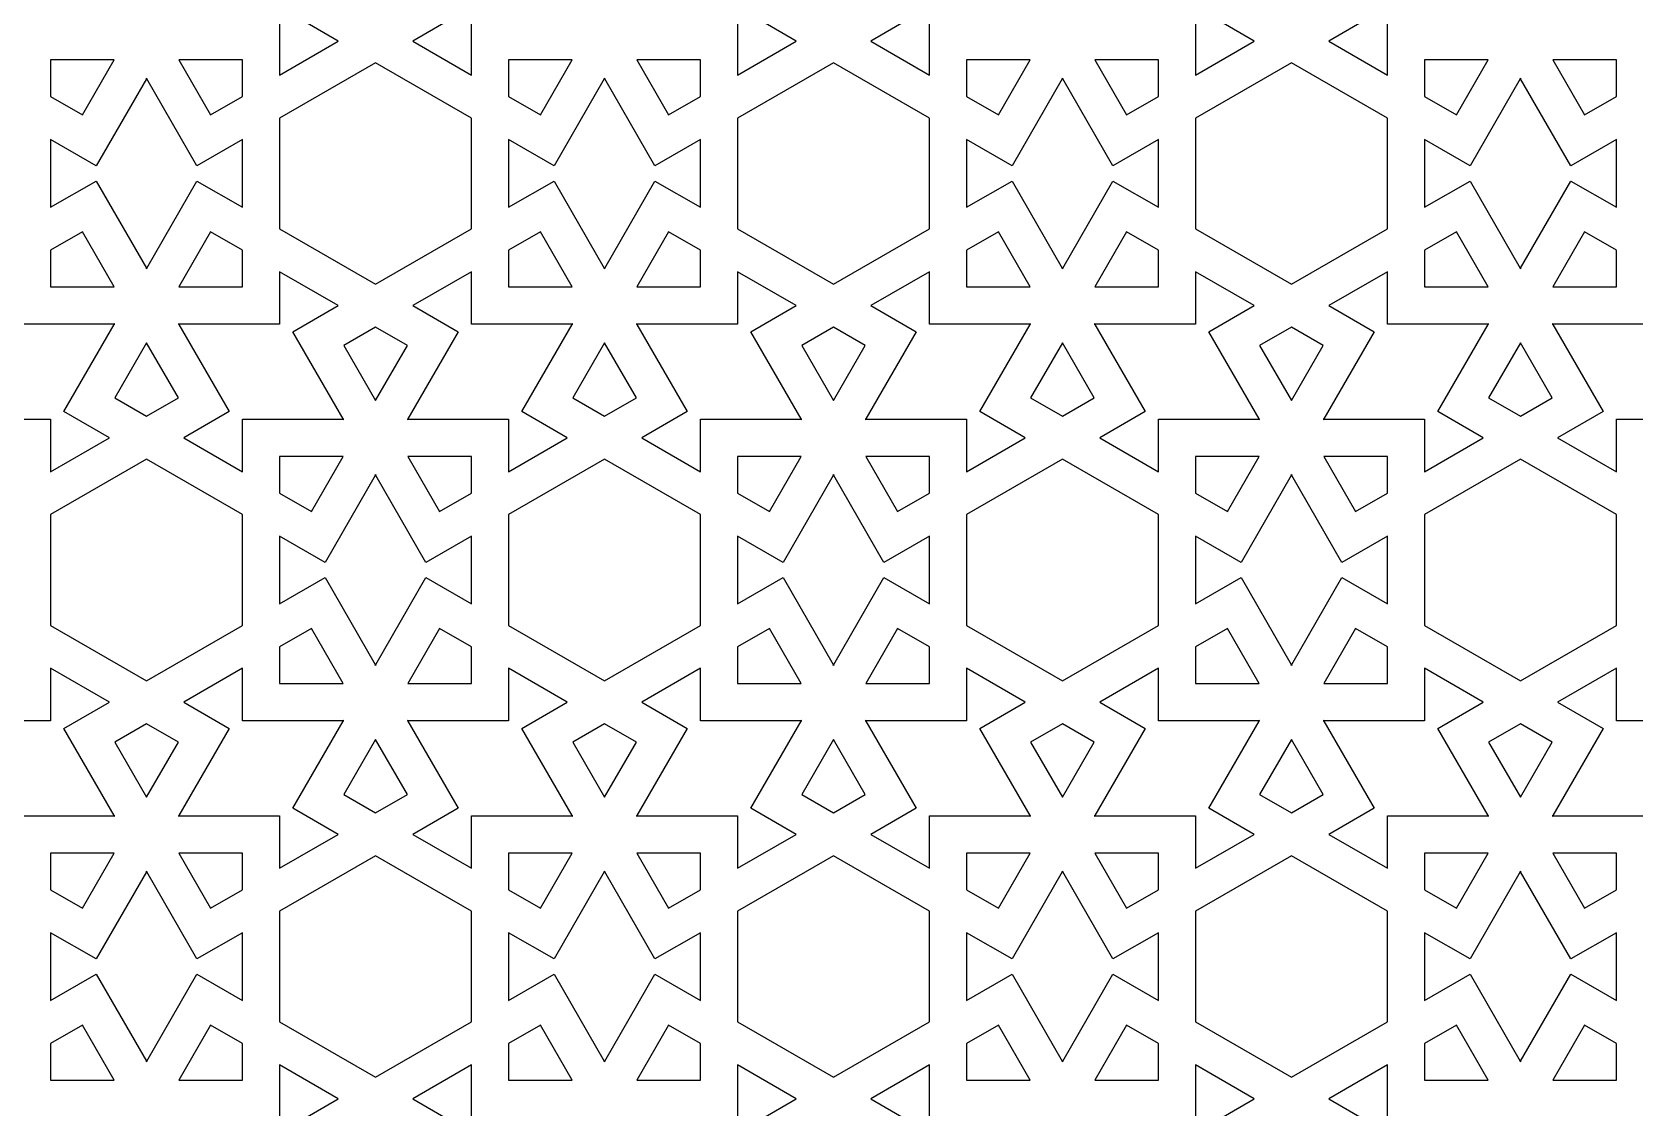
# Model space of a CAD drawing. Header units: metres. Extents: x -128 to 138, y -11 to 215.
# Drawn here: x -64 to 4.9, y 45.1 to 91.3 of the extents above; entities that cross this region are included whole.
import ezdxf

# ---------------------------------------------------------------- set-up
doc = ezdxf.new("R2010")
doc.units = ezdxf.units.M

msp = doc.modelspace()

# ---------------------------------------------------------------- linework, layer by layer
for p, q in [((-53.3532, 91.7538), (-53.3532, 89.4971)), ((-50.8302, 90.9538), (-52.7845, 92.0821)), ((-45.6759, 92.0821), (-47.6302, 90.9538)), ((-45.1071, 89.4971), (-45.1071, 91.7538)), ((-33.6611, 91.7538), (-33.6611, 89.4971)), ((-31.1381, 90.9538), (-33.0924, 92.0821)), ((-25.9838, 92.0821), (-27.9381, 90.9538)), ((-25.4151, 89.4971), (-25.4151, 91.7538)), ((-13.969, 91.7538), (-13.969, 89.4971)), ((-11.446, 90.9538), (-13.4003, 92.0821)), ((-6.2917, 92.0821), (-8.24602, 90.9538)), ((-5.72299, 89.4971), (-5.72299, 91.7538)), ((-53.3532, 89.4971), (-50.8302, 90.9538)), ((-47.6302, 90.9538), (-45.1071, 89.4971)), ((-33.6611, 89.4971), (-31.1381, 90.9538)), ((-27.9381, 90.9538), (-25.4151, 89.4971)), ((-13.969, 89.4971), (-11.446, 90.9538)), ((-8.24602, 90.9538), (-5.72299, 89.4971)), ((-60.4619, 90.1538), (-63.1992, 90.1538)), ((-63.1992, 90.1538), (-63.1992, 88.5734)), ((-61.8306, 87.7832), (-60.4619, 90.1538)), ((-54.9532, 90.1538), (-57.6906, 90.1538)), ((-57.6906, 90.1538), (-56.3219, 87.7832)), ((-54.9532, 88.5734), (-54.9532, 90.1538)), ((-49.2302, 90.03), (-53.3532, 87.6496)), ((-45.1071, 87.6496), (-49.2302, 90.03)), ((-40.7698, 90.1538), (-43.5072, 90.1538)), ((-43.5072, 90.1538), (-43.5072, 88.5734)), ((-42.1385, 87.7832), (-40.7698, 90.1538)), ((-35.2611, 90.1538), (-37.9985, 90.1538)), ((-37.9985, 90.1538), (-36.6298, 87.7832)), ((-35.2611, 88.5734), (-35.2611, 90.1538)), ((-29.5381, 90.03), (-33.6611, 87.6496)), ((-25.4151, 87.6496), (-29.5381, 90.03)), ((-21.0777, 90.1538), (-23.8151, 90.1538)), ((-23.8151, 90.1538), (-23.8151, 88.5734)), ((-22.4464, 87.7832), (-21.0777, 90.1538)), ((-15.569, 90.1538), (-18.3064, 90.1538)), ((-18.3064, 90.1538), (-16.9377, 87.7832)), ((-15.569, 88.5734), (-15.569, 90.1538)), ((-9.84604, 90.03), (-13.969, 87.6496)), ((-5.72299, 87.6496), (-9.84604, 90.03)), ((-1.38562, 90.1538), (-4.12299, 90.1538)), ((-4.12299, 90.1538), (-4.12299, 88.5734)), ((-2.7543, 87.7832), (-1.38562, 90.1538)), ((4.12303, 90.1538), (1.38565, 90.1538)), ((1.38565, 90.1538), (2.75433, 87.7832)), ((4.12303, 88.5734), (4.12303, 90.1538)), ((-59.0849, 89.3388), (-61.2449, 85.5975)), ((-59.0762, 89.3538), (-59.0849, 89.3688)), ((-59.0849, 89.3688), (-59.0849, 89.3388)), ((-59.0676, 89.3688), (-59.0762, 89.3538)), ((-59.0676, 89.3388), (-59.0676, 89.3688)), ((-56.9075, 85.5975), (-59.0676, 89.3388)), ((-39.3928, 89.3388), (-41.5528, 85.5975)), ((-39.3841, 89.3538), (-39.3928, 89.3688)), ((-39.3928, 89.3688), (-39.3928, 89.3388)), ((-39.3755, 89.3688), (-39.3841, 89.3538)), ((-39.3755, 89.3388), (-39.3755, 89.3688)), ((-37.2154, 85.5975), (-39.3755, 89.3388)), ((-19.7007, 89.3388), (-21.8608, 85.5975)), ((-19.6921, 89.3538), (-19.7007, 89.3688)), ((-19.7007, 89.3688), (-19.7007, 89.3388)), ((-19.6834, 89.3688), (-19.6921, 89.3538)), ((-19.6834, 89.3388), (-19.6834, 89.3688)), ((-17.5234, 85.5975), (-19.6834, 89.3388)), ((-0.00864, 89.3388), (-2.16869, 85.5975)), ((0, 89.3538), (-0.00864, 89.3688)), ((-0.00864, 89.3688), (-0.00864, 89.3388)), ((0.00867, 89.3688), (0, 89.3538)), ((0.00867, 89.3388), (0.00867, 89.3688)), ((2.1687, 85.5975), (0.00867, 89.3388)), ((-63.1992, 88.5734), (-61.8306, 87.7832)), ((-56.3219, 87.7832), (-54.9532, 88.5734)), ((-43.5072, 88.5734), (-42.1385, 87.7832)), ((-36.6298, 87.7832), (-35.2611, 88.5734)), ((-23.8151, 88.5734), (-22.4464, 87.7832)), ((-16.9377, 87.7832), (-15.569, 88.5734)), ((-4.12299, 88.5734), (-2.7543, 87.7832)), ((2.75433, 87.7832), (4.12303, 88.5734)), ((-53.3532, 87.6496), (-53.3532, 82.8888)), ((-45.1072, 82.8888), (-45.1071, 87.6496)), ((-33.6611, 87.6496), (-33.6611, 82.8888)), ((-25.4151, 82.8888), (-25.4151, 87.6496)), ((-13.969, 87.6496), (-13.969, 82.8888)), ((-5.72301, 82.8888), (-5.72299, 87.6496)), ((-61.2449, 85.5975), (-63.1992, 86.7259)), ((-63.1992, 86.7259), (-63.1992, 83.8125)), ((-54.9532, 86.7259), (-56.9075, 85.5975)), ((-54.9532, 83.8125), (-54.9532, 86.7259)), ((-41.5528, 85.5975), (-43.5072, 86.7259)), ((-43.5072, 86.7259), (-43.5072, 83.8125)), ((-35.2611, 86.7259), (-37.2154, 85.5975)), ((-35.2611, 83.8125), (-35.2611, 86.7259)), ((-21.8608, 85.5975), (-23.8151, 86.7259)), ((-23.8151, 86.7259), (-23.8151, 83.8125)), ((-15.569, 86.7259), (-17.5234, 85.5975)), ((-15.569, 83.8125), (-15.569, 86.7259)), ((-2.16869, 85.5975), (-4.123, 86.7259)), ((-4.123, 86.7259), (-4.12299, 83.8125)), ((4.12302, 86.7259), (2.1687, 85.5975)), ((4.12303, 83.8125), (4.12302, 86.7259)), ((-63.1992, 83.8125), (-61.2449, 84.9409)), ((-61.2449, 84.9409), (-59.0849, 81.1996)), ((-59.0676, 81.1996), (-56.9075, 84.9409)), ((-56.9075, 84.9409), (-54.9532, 83.8125)), ((-43.5072, 83.8125), (-41.5528, 84.9409)), ((-41.5528, 84.9409), (-39.3928, 81.1996)), ((-39.3755, 81.1995), (-37.2154, 84.9409)), ((-37.2154, 84.9409), (-35.2611, 83.8125)), ((-23.8151, 83.8125), (-21.8607, 84.9409)), ((-21.8607, 84.9409), (-19.7007, 81.1996)), ((-19.6834, 81.1995), (-17.5233, 84.9409)), ((-17.5233, 84.9409), (-15.569, 83.8125)), ((-4.12299, 83.8125), (-2.16867, 84.9409)), ((-2.16867, 84.9409), (-0.00864, 81.1996)), ((0.00867, 81.1996), (2.16872, 84.9409)), ((2.16872, 84.9409), (4.12303, 83.8125)), ((-61.8306, 82.7552), (-63.1992, 81.965)), ((-60.4619, 80.3846), (-61.8306, 82.7552)), ((-56.3219, 82.7552), (-57.6906, 80.3846)), ((-54.9532, 81.965), (-56.3219, 82.7552)), ((-53.3532, 82.8888), (-49.2302, 80.5083)), ((-49.2302, 80.5083), (-45.1072, 82.8888)), ((-42.1385, 82.7552), (-43.5072, 81.965)), ((-40.7698, 80.3846), (-42.1385, 82.7552)), ((-36.6298, 82.7552), (-37.9985, 80.3846)), ((-35.2611, 81.965), (-36.6298, 82.7552)), ((-33.6611, 82.8888), (-29.5381, 80.5083)), ((-29.5381, 80.5083), (-25.4151, 82.8888)), ((-22.4464, 82.7552), (-23.8151, 81.965)), ((-21.0777, 80.3846), (-22.4464, 82.7552)), ((-16.9377, 82.7552), (-18.3064, 80.3846)), ((-15.569, 81.965), (-16.9377, 82.7552)), ((-13.969, 82.8888), (-9.84601, 80.5083)), ((-9.84601, 80.5083), (-5.72301, 82.8888)), ((-2.7543, 82.7552), (-4.123, 81.965)), ((-1.38562, 80.3846), (-2.7543, 82.7552)), ((2.75433, 82.7552), (1.38565, 80.3846)), ((4.12302, 81.965), (2.75433, 82.7552)), ((-63.1992, 81.965), (-63.1992, 80.3846)), ((-54.9532, 80.3846), (-54.9532, 81.965)), ((-43.5072, 81.965), (-43.5072, 80.3846)), ((-35.2611, 80.3846), (-35.2611, 81.965)), ((-23.8151, 81.965), (-23.8151, 80.3846)), ((-15.569, 80.3846), (-15.569, 81.965)), ((-4.123, 81.965), (-4.123, 80.3846)), ((4.12302, 80.3846), (4.12302, 81.965)), ((-59.0849, 81.1996), (-59.0849, 81.1696)), ((-59.0849, 81.1696), (-59.0762, 81.1846)), ((-59.0762, 81.1846), (-59.0676, 81.1696)), ((-59.0676, 81.1696), (-59.0676, 81.1996)), ((-50.8302, 79.5846), (-53.3532, 81.0413)), ((-53.3532, 81.0413), (-53.3532, 78.7846)), ((-45.1072, 81.0413), (-47.6302, 79.5846)), ((-45.1072, 78.7846), (-45.1072, 81.0413)), ((-39.3928, 81.1996), (-39.3928, 81.1696)), ((-39.3928, 81.1696), (-39.3841, 81.1846)), ((-39.3841, 81.1846), (-39.3755, 81.1696)), ((-39.3755, 81.1696), (-39.3755, 81.1995)), ((-31.1381, 79.5846), (-33.6611, 81.0413)), ((-33.6611, 81.0413), (-33.6611, 78.7846)), ((-25.4151, 81.0413), (-27.9381, 79.5846)), ((-25.4151, 78.7846), (-25.4151, 81.0413)), ((-19.7007, 81.1996), (-19.7007, 81.1696)), ((-19.7007, 81.1696), (-19.692, 81.1846)), ((-19.692, 81.1846), (-19.6834, 81.1696)), ((-19.6834, 81.1696), (-19.6834, 81.1995)), ((-11.446, 79.5846), (-13.969, 81.0413)), ((-13.969, 81.0413), (-13.969, 78.7846)), ((-5.72299, 81.0413), (-8.24602, 79.5846)), ((-5.72301, 78.7846), (-5.72299, 81.0413)), ((-0.00864, 81.1996), (-0.00864, 81.1696)), ((-0.00864, 81.1696), (0.00002, 81.1846)), ((0.00002, 81.1846), (0.00867, 81.1696)), ((0.00867, 81.1696), (0.00867, 81.1996)), ((-63.1992, 80.3846), (-60.4619, 80.3846)), ((-57.6906, 80.3846), (-54.9532, 80.3846)), ((-43.5072, 80.3846), (-40.7698, 80.3846)), ((-37.9985, 80.3846), (-35.2611, 80.3846)), ((-23.8151, 80.3846), (-21.0777, 80.3846)), ((-18.3064, 80.3846), (-15.569, 80.3846)), ((-4.123, 80.3846), (-1.38562, 80.3846)), ((1.38565, 80.3846), (4.12302, 80.3846)), ((-52.7845, 78.4563), (-50.8302, 79.5846)), ((-47.6302, 79.5846), (-45.6759, 78.4563)), ((-33.0924, 78.4563), (-31.1381, 79.5846)), ((-27.9381, 79.5846), (-25.9838, 78.4563)), ((-13.4003, 78.4563), (-11.446, 79.5846)), ((-8.24602, 79.5846), (-6.2917, 78.4563)), ((-60.4791, 78.7846), (-64.7992, 78.7846)), ((-62.6306, 75.0283), (-60.4705, 78.7696)), ((-60.4532, 78.7996), (-60.4791, 78.7846)), ((-60.4705, 78.7696), (-60.4445, 78.7846)), ((-60.4618, 78.7846), (-60.4532, 78.7996)), ((-60.4445, 78.7846), (-60.4618, 78.7846)), ((-57.6906, 78.7846), (-57.7079, 78.7846)), ((-57.7079, 78.7846), (-57.682, 78.7696)), ((-57.6733, 78.7846), (-57.6993, 78.7996)), ((-57.6993, 78.7996), (-57.6906, 78.7846)), ((-57.682, 78.7696), (-55.5219, 75.0283)), ((-53.3532, 78.7846), (-57.6733, 78.7846)), ((-49.2302, 78.6608), (-50.5989, 77.8706)), ((-47.8615, 77.8706), (-49.2302, 78.6608)), ((-40.787, 78.7846), (-45.1072, 78.7846)), ((-42.9385, 75.0283), (-40.7784, 78.7696)), ((-40.7611, 78.7996), (-40.787, 78.7846)), ((-40.7784, 78.7696), (-40.7525, 78.7846)), ((-40.7698, 78.7846), (-40.7611, 78.7996)), ((-40.7525, 78.7846), (-40.7698, 78.7846)), ((-37.9986, 78.7846), (-38.0158, 78.7846)), ((-38.0158, 78.7846), (-37.9899, 78.7696)), ((-37.9813, 78.7846), (-38.0072, 78.7996)), ((-38.0072, 78.7996), (-37.9986, 78.7846)), ((-37.9899, 78.7696), (-35.8298, 75.0283)), ((-33.6611, 78.7846), (-37.9813, 78.7846)), ((-29.5381, 78.6608), (-30.9068, 77.8706)), ((-28.1694, 77.8706), (-29.5381, 78.6608)), ((-21.095, 78.7846), (-25.4151, 78.7846)), ((-23.2464, 75.0283), (-21.0863, 78.7696)), ((-21.069, 78.7996), (-21.095, 78.7846)), ((-21.0863, 78.7696), (-21.0604, 78.7846)), ((-21.0777, 78.7846), (-21.069, 78.7996)), ((-21.0604, 78.7846), (-21.0777, 78.7846)), ((-18.3065, 78.7846), (-18.3238, 78.7846)), ((-18.3238, 78.7846), (-18.2978, 78.7696)), ((-18.2892, 78.7846), (-18.3151, 78.7996)), ((-18.3151, 78.7996), (-18.3065, 78.7846)), ((-18.2978, 78.7696), (-16.1378, 75.0283)), ((-13.969, 78.7846), (-18.2892, 78.7846)), ((-9.84601, 78.6608), (-11.2147, 77.8706)), ((-8.47734, 77.8706), (-9.84601, 78.6608)), ((-1.40288, 78.7846), (-5.72301, 78.7846)), ((-3.55431, 75.0283), (-1.39424, 78.7696)), ((-1.37695, 78.7996), (-1.40288, 78.7846)), ((-1.39424, 78.7696), (-1.3683, 78.7846)), ((-1.38559, 78.7846), (-1.37695, 78.7996)), ((-1.3683, 78.7846), (-1.38559, 78.7846)), ((1.3856, 78.7846), (1.3683, 78.7846)), ((1.3683, 78.7846), (1.39427, 78.7696)), ((1.40289, 78.7846), (1.37697, 78.7996)), ((1.37697, 78.7996), (1.3856, 78.7846)), ((1.39427, 78.7696), (3.55431, 75.0283)), ((5.72302, 78.7846), (1.40289, 78.7846)), ((-59.0762, 77.9846), (-60.4449, 75.6139)), ((-57.7076, 75.6139), (-59.0762, 77.9846)), ((-50.6245, 74.7149), (-52.7845, 78.4563)), ((-45.6759, 78.4563), (-47.8359, 74.7149)), ((-39.3841, 77.9846), (-40.7528, 75.6139)), ((-38.0155, 75.6139), (-39.3841, 77.9846)), ((-30.9324, 74.7149), (-33.0924, 78.4563)), ((-25.9838, 78.4563), (-28.1438, 74.7149)), ((-19.6921, 77.9846), (-21.0608, 75.6139)), ((-18.3234, 75.6139), (-19.6921, 77.9846)), ((-11.2403, 74.7149), (-13.4003, 78.4563)), ((-6.2917, 78.4563), (-8.45175, 74.7149)), ((0, 77.9846), (-1.36868, 75.6139)), ((1.36868, 75.6139), (0, 77.9846)), ((-50.5989, 77.8706), (-49.2302, 75.5)), ((-49.2302, 75.5), (-47.8615, 77.8706)), ((-30.9068, 77.8706), (-29.5381, 75.5)), ((-29.5381, 75.5), (-28.1694, 77.8706)), ((-11.2147, 77.8706), (-9.84602, 75.5)), ((-9.84602, 75.5), (-8.47734, 77.8706)), ((-60.4449, 75.6139), (-59.0762, 74.8237)), ((-59.0762, 74.8237), (-57.7076, 75.6139)), ((-40.7528, 75.6139), (-39.3842, 74.8237)), ((-39.3842, 74.8237), (-38.0155, 75.6139)), ((-21.0608, 75.6139), (-19.6921, 74.8237)), ((-19.6921, 74.8237), (-18.3234, 75.6139)), ((-1.36868, 75.6139), (0, 74.8237)), ((0, 74.8237), (1.36868, 75.6139)), ((-67.5194, 74.7), (-63.1992, 74.7)), ((-63.1992, 74.7), (-63.1992, 72.4433)), ((-60.6762, 73.9), (-62.6306, 75.0283)), ((-55.5219, 75.0283), (-57.4762, 73.9)), ((-54.9532, 74.7), (-50.6331, 74.7)), ((-54.9532, 72.4433), (-54.9532, 74.7)), ((-50.6331, 74.7), (-50.6071, 74.685)), ((-50.5985, 74.7), (-50.6245, 74.7149)), ((-50.6071, 74.685), (-50.6158, 74.7)), ((-50.6158, 74.7), (-50.5985, 74.7)), ((-47.8359, 74.7149), (-47.8619, 74.7)), ((-47.8619, 74.7), (-47.8446, 74.7)), ((-47.8446, 74.7), (-47.8532, 74.685)), ((-47.8532, 74.685), (-47.8273, 74.7)), ((-47.8273, 74.7), (-43.5072, 74.7)), ((-43.5072, 74.7), (-43.5072, 72.4433)), ((-40.9842, 73.9), (-42.9385, 75.0283)), ((-35.8298, 75.0283), (-37.7841, 73.9)), ((-35.2611, 74.7), (-30.941, 74.7)), ((-35.2611, 72.4433), (-35.2611, 74.7)), ((-30.941, 74.7), (-30.9151, 74.685)), ((-30.9064, 74.7), (-30.9324, 74.7149)), ((-30.9151, 74.685), (-30.9237, 74.7)), ((-30.9237, 74.7), (-30.9064, 74.7)), ((-28.1438, 74.7149), (-28.1698, 74.7)), ((-28.1698, 74.7), (-28.1525, 74.7)), ((-28.1525, 74.7), (-28.1611, 74.685)), ((-28.1611, 74.685), (-28.1352, 74.7)), ((-28.1352, 74.7), (-23.8151, 74.7)), ((-23.8151, 74.7), (-23.8151, 72.4433)), ((-21.2921, 73.9), (-23.2464, 75.0283)), ((-16.1378, 75.0283), (-18.0921, 73.9)), ((-15.569, 74.7), (-11.2489, 74.7)), ((-15.569, 72.4433), (-15.569, 74.7)), ((-11.2489, 74.7), (-11.223, 74.685)), ((-11.2143, 74.7), (-11.2403, 74.7149)), ((-11.223, 74.685), (-11.2316, 74.7)), ((-11.2316, 74.7), (-11.2143, 74.7)), ((-8.45175, 74.7149), (-8.47772, 74.7)), ((-8.47772, 74.7), (-8.46042, 74.7)), ((-8.46042, 74.7), (-8.46906, 74.685)), ((-8.46906, 74.685), (-8.44313, 74.7)), ((-8.44313, 74.7), (-4.12302, 74.7)), ((-4.12302, 74.7), (-4.12302, 72.4433)), ((-1.59999, 73.9), (-3.55431, 75.0283)), ((3.55431, 75.0283), (1.59999, 73.9)), ((4.12302, 74.7), (8.44315, 74.7)), ((4.12302, 72.4433), (4.12302, 74.7)), ((-63.1992, 72.4433), (-60.6762, 73.9)), ((-57.4762, 73.9), (-54.9532, 72.4433)), ((-43.5072, 72.4433), (-40.9842, 73.9)), ((-37.7841, 73.9), (-35.2611, 72.4433)), ((-23.8151, 72.4433), (-21.2921, 73.9)), ((-18.0921, 73.9), (-15.569, 72.4433)), ((-4.12302, 72.4433), (-1.59999, 73.9)), ((1.59999, 73.9), (4.12302, 72.4433)), ((-50.6158, 73.1), (-53.3532, 73.1)), ((-53.3532, 73.1), (-53.3532, 71.5195)), ((-51.9845, 70.7293), (-50.6158, 73.1)), ((-45.1072, 73.1), (-47.8445, 73.1)), ((-47.8445, 73.1), (-46.4759, 70.7293)), ((-45.1072, 71.5195), (-45.1072, 73.1)), ((-30.9238, 73.1), (-33.6611, 73.1)), ((-33.6611, 73.1), (-33.6611, 71.5195)), ((-32.2924, 70.7293), (-30.9238, 73.1)), ((-25.4151, 73.1), (-28.1525, 73.1)), ((-28.1525, 73.1), (-26.7838, 70.7293)), ((-25.4151, 71.5195), (-25.4151, 73.1)), ((-11.2317, 73.1), (-13.969, 73.1)), ((-13.969, 73.1), (-13.969, 71.5195)), ((-12.6004, 70.7293), (-11.2317, 73.1)), ((-5.72301, 73.1), (-8.46039, 73.1)), ((-8.46039, 73.1), (-7.09171, 70.7293)), ((-5.72301, 71.5195), (-5.72301, 73.1)), ((-59.0762, 72.9762), (-63.1992, 70.5958)), ((-54.9532, 70.5958), (-59.0762, 72.9762)), ((-39.3842, 72.9762), (-43.5072, 70.5958)), ((-35.2611, 70.5958), (-39.3842, 72.9762)), ((-19.6921, 72.9762), (-23.8151, 70.5958)), ((-15.569, 70.5958), (-19.6921, 72.9762)), ((0, 72.9762), (-4.12302, 70.5958)), ((4.12302, 70.5958), (0, 72.9762)), ((-49.2388, 72.285), (-51.3989, 68.5437)), ((-49.2302, 72.3), (-49.2388, 72.315)), ((-49.2388, 72.315), (-49.2388, 72.285)), ((-49.2215, 72.315), (-49.2302, 72.3)), ((-49.2215, 72.285), (-49.2215, 72.315)), ((-47.0615, 68.5437), (-49.2215, 72.285)), ((-29.5468, 72.285), (-31.7068, 68.5437)), ((-29.5381, 72.3), (-29.5468, 72.315)), ((-29.5468, 72.315), (-29.5468, 72.285)), ((-29.5294, 72.315), (-29.5381, 72.3)), ((-29.5294, 72.285), (-29.5294, 72.315)), ((-27.3694, 68.5437), (-29.5294, 72.285)), ((-9.85469, 72.285), (-12.0147, 68.5437)), ((-9.84604, 72.3), (-9.85469, 72.315)), ((-9.85469, 72.315), (-9.85469, 72.285)), ((-9.83737, 72.315), (-9.84604, 72.3)), ((-9.83737, 72.285), (-9.83737, 72.315)), ((-7.67734, 68.5437), (-9.83737, 72.285)), ((-53.3532, 71.5195), (-51.9845, 70.7293)), ((-46.4759, 70.7293), (-45.1072, 71.5195)), ((-33.6611, 71.5195), (-32.2924, 70.7293)), ((-26.7838, 70.7293), (-25.4151, 71.5195)), ((-13.969, 71.5195), (-12.6004, 70.7293)), ((-7.09171, 70.7293), (-5.72301, 71.5195)), ((-63.1992, 70.5958), (-63.1993, 65.8349)), ((-54.9532, 65.8349), (-54.9532, 70.5958)), ((-43.5072, 70.5958), (-43.5072, 65.8349)), ((-35.2611, 65.8349), (-35.2611, 70.5958)), ((-23.8151, 70.5958), (-23.8151, 65.8349)), ((-15.5691, 65.8349), (-15.569, 70.5958)), ((-4.12302, 70.5958), (-4.12302, 65.8349)), ((4.12302, 65.8349), (4.12302, 70.5958)), ((-51.3989, 68.5437), (-53.3532, 69.672)), ((-53.3532, 69.672), (-53.3532, 66.7587)), ((-45.1072, 69.672), (-47.0615, 68.5437)), ((-45.1072, 66.7587), (-45.1072, 69.672)), ((-31.7068, 68.5437), (-33.6611, 69.672)), ((-33.6611, 69.672), (-33.6611, 66.7587)), ((-25.4151, 69.672), (-27.3694, 68.5437)), ((-25.4151, 66.7587), (-25.4151, 69.672)), ((-12.0147, 68.5437), (-13.9691, 69.672)), ((-13.9691, 69.672), (-13.969, 66.7587)), ((-5.72302, 69.672), (-7.67734, 68.5437)), ((-5.72301, 66.7587), (-5.72302, 69.672)), ((-53.3532, 66.7587), (-51.3989, 67.887)), ((-51.3989, 67.887), (-49.2388, 64.1457)), ((-49.2215, 64.1457), (-47.0615, 67.887)), ((-47.0615, 67.887), (-45.1072, 66.7587)), ((-33.6611, 66.7587), (-31.7068, 67.887)), ((-31.7068, 67.887), (-29.5468, 64.1457)), ((-29.5295, 64.1457), (-27.3694, 67.887)), ((-27.3694, 67.887), (-25.4151, 66.7587)), ((-13.969, 66.7587), (-12.0147, 67.887)), ((-12.0147, 67.887), (-9.85469, 64.1458)), ((-9.83737, 64.1457), (-7.67732, 67.887)), ((-7.67732, 67.887), (-5.72301, 66.7587)), ((-63.1993, 65.8349), (-59.0762, 63.4545)), ((-59.0762, 63.4545), (-54.9532, 65.8349)), ((-51.9845, 65.7014), (-53.3532, 64.9112)), ((-50.6158, 63.3308), (-51.9845, 65.7014)), ((-46.4759, 65.7014), (-47.8445, 63.3307)), ((-45.1072, 64.9112), (-46.4759, 65.7014)), ((-43.5072, 65.8349), (-39.3841, 63.4545)), ((-39.3841, 63.4545), (-35.2611, 65.8349)), ((-32.2924, 65.7014), (-33.6611, 64.9112)), ((-30.9238, 63.3308), (-32.2924, 65.7014)), ((-26.7838, 65.7014), (-28.1525, 63.3307)), ((-25.4151, 64.9112), (-26.7838, 65.7014)), ((-23.8151, 65.8349), (-19.6921, 63.4545)), ((-19.6921, 63.4545), (-15.5691, 65.8349)), ((-12.6004, 65.7014), (-13.9691, 64.9112)), ((-11.2317, 63.3308), (-12.6004, 65.7014)), ((-7.09171, 65.7014), (-8.46039, 63.3307)), ((-5.72302, 64.9112), (-7.09171, 65.7014)), ((-4.12302, 65.8349), (0, 63.4545)), ((0, 63.4545), (4.12302, 65.8349)), ((-53.3532, 64.9112), (-53.3532, 63.3308)), ((-45.1072, 63.3308), (-45.1072, 64.9112)), ((-33.6611, 64.9112), (-33.6611, 63.3308)), ((-25.4151, 63.3308), (-25.4151, 64.9112)), ((-13.9691, 64.9112), (-13.9691, 63.3308)), ((-5.72302, 63.3308), (-5.72302, 64.9112)), ((-49.2388, 64.1457), (-49.2388, 64.1157)), ((-49.2388, 64.1157), (-49.2302, 64.1307)), ((-49.2302, 64.1307), (-49.2215, 64.1158)), ((-49.2215, 64.1158), (-49.2215, 64.1457)), ((-29.5468, 64.1457), (-29.5468, 64.1157)), ((-29.5468, 64.1157), (-29.5381, 64.1307)), ((-29.5381, 64.1307), (-29.5295, 64.1158)), ((-29.5295, 64.1158), (-29.5295, 64.1457)), ((-9.85469, 64.1458), (-9.85469, 64.1157)), ((-9.85469, 64.1157), (-9.84602, 64.1307)), ((-9.84602, 64.1307), (-9.83737, 64.1158)), ((-9.83737, 64.1158), (-9.83737, 64.1457)), ((-60.6762, 62.5307), (-63.1993, 63.9874)), ((-63.1993, 63.9874), (-63.1993, 61.7308)), ((-54.9532, 63.9874), (-57.4762, 62.5308)), ((-54.9532, 61.7308), (-54.9532, 63.9874)), ((-40.9841, 62.5307), (-43.5072, 63.9874)), ((-43.5072, 63.9874), (-43.5072, 61.7308)), ((-35.2611, 63.9874), (-37.7841, 62.5308)), ((-35.2611, 61.7308), (-35.2611, 63.9874)), ((-21.2921, 62.5307), (-23.8151, 63.9874)), ((-23.8151, 63.9874), (-23.8151, 61.7308)), ((-15.569, 63.9874), (-18.0921, 62.5308)), ((-15.5691, 61.7308), (-15.569, 63.9874)), ((-1.59999, 62.5307), (-4.12302, 63.9874)), ((-4.12302, 63.9874), (-4.12302, 61.7308)), ((4.12302, 63.9874), (1.59999, 62.5308)), ((4.12302, 61.7308), (4.12302, 63.9874)), ((-53.3532, 63.3308), (-50.6158, 63.3308)), ((-47.8445, 63.3307), (-45.1072, 63.3308)), ((-33.6611, 63.3308), (-30.9238, 63.3308)), ((-28.1525, 63.3307), (-25.4151, 63.3308)), ((-13.9691, 63.3308), (-11.2317, 63.3308)), ((-8.46039, 63.3307), (-5.72302, 63.3308)), ((-62.6306, 61.4024), (-60.6762, 62.5307)), ((-57.4762, 62.5308), (-55.5219, 61.4024)), ((-42.9385, 61.4024), (-40.9841, 62.5307)), ((-37.7841, 62.5308), (-35.8298, 61.4024)), ((-23.2464, 61.4024), (-21.2921, 62.5307)), ((-18.0921, 62.5308), (-16.1378, 61.4024)), ((-3.55431, 61.4024), (-1.59999, 62.5307)), ((1.59999, 62.5308), (3.55431, 61.4024)), ((-63.1993, 61.7308), (-67.5194, 61.7308)), ((-60.4705, 57.6611), (-62.6306, 61.4024)), ((-59.0762, 61.607), (-60.4449, 60.8168)), ((-57.7076, 60.8168), (-59.0762, 61.607)), ((-55.5219, 61.4024), (-57.682, 57.6611)), ((-50.633, 61.7308), (-54.9532, 61.7308)), ((-52.7845, 57.9744), (-50.6244, 61.7158)), ((-50.6071, 61.7457), (-50.633, 61.7308)), ((-50.6244, 61.7158), (-50.5985, 61.7308)), ((-50.6158, 61.7308), (-50.6071, 61.7457)), ((-50.5985, 61.7308), (-50.6158, 61.7308)), ((-47.8446, 61.7308), (-47.8619, 61.7308)), ((-47.8619, 61.7308), (-47.8359, 61.7158)), ((-47.8273, 61.7308), (-47.8532, 61.7457)), ((-47.8532, 61.7457), (-47.8446, 61.7308)), ((-47.8359, 61.7158), (-45.6759, 57.9745)), ((-43.5072, 61.7308), (-47.8273, 61.7308)), ((-40.7784, 57.6611), (-42.9385, 61.4024)), ((-39.3842, 61.607), (-40.7528, 60.8168)), ((-38.0155, 60.8168), (-39.3842, 61.607)), ((-35.8298, 61.4024), (-37.9899, 57.6611)), ((-30.941, 61.7308), (-35.2611, 61.7308)), ((-33.0924, 57.9744), (-30.9323, 61.7158)), ((-30.9151, 61.7457), (-30.941, 61.7308)), ((-30.9323, 61.7158), (-30.9064, 61.7308)), ((-30.9237, 61.7308), (-30.9151, 61.7457)), ((-30.9064, 61.7308), (-30.9237, 61.7308)), ((-28.1525, 61.7308), (-28.1698, 61.7308)), ((-28.1698, 61.7308), (-28.1438, 61.7158)), ((-28.1352, 61.7308), (-28.1611, 61.7457)), ((-28.1611, 61.7457), (-28.1525, 61.7308)), ((-28.1438, 61.7158), (-25.9838, 57.9745)), ((-23.8151, 61.7308), (-28.1352, 61.7308)), ((-21.0863, 57.6611), (-23.2464, 61.4024)), ((-19.6921, 61.607), (-21.0608, 60.8168)), ((-18.3234, 60.8168), (-19.6921, 61.607)), ((-16.1378, 61.4024), (-18.2978, 57.6611)), ((-11.2489, 61.7308), (-15.5691, 61.7308)), ((-13.4003, 57.9744), (-11.2403, 61.7158)), ((-11.223, 61.7457), (-11.2489, 61.7308)), ((-11.2403, 61.7158), (-11.2144, 61.7308)), ((-11.2316, 61.7308), (-11.223, 61.7457)), ((-11.2144, 61.7308), (-11.2316, 61.7308)), ((-8.4604, 61.7308), (-8.47774, 61.7308)), ((-8.47774, 61.7308), (-8.45174, 61.7158)), ((-8.44315, 61.7308), (-8.46904, 61.7457)), ((-8.46904, 61.7457), (-8.4604, 61.7308)), ((-8.45174, 61.7158), (-6.2917, 57.9745)), ((-4.12302, 61.7308), (-8.44315, 61.7308)), ((-1.39427, 57.6611), (-3.55431, 61.4024)), ((0, 61.607), (-1.36868, 60.8168)), ((1.36868, 60.8168), (0, 61.607)), ((3.55431, 61.4024), (1.39423, 57.6611)), ((8.44319, 61.7308), (4.12302, 61.7308)), ((-60.4449, 60.8168), (-59.0762, 58.4462)), ((-59.0762, 58.4462), (-57.7076, 60.8168)), ((-49.2302, 60.9307), (-50.5989, 58.5601)), ((-47.8615, 58.5601), (-49.2302, 60.9307)), ((-40.7528, 60.8168), (-39.3842, 58.4462)), ((-39.3842, 58.4462), (-38.0155, 60.8168)), ((-29.5381, 60.9307), (-30.9068, 58.5601)), ((-28.1694, 58.5601), (-29.5381, 60.9307)), ((-21.0608, 60.8168), (-19.6921, 58.4462)), ((-19.6921, 58.4462), (-18.3234, 60.8168)), ((-9.84601, 60.9307), (-11.2147, 58.5601)), ((-8.47733, 58.5601), (-9.84601, 60.9307)), ((-1.36868, 60.8168), (0, 58.4462)), ((0, 58.4462), (1.36868, 60.8168)), ((-50.8302, 56.8461), (-52.7845, 57.9744)), ((-50.5989, 58.5601), (-49.2302, 57.7699)), ((-49.2302, 57.7699), (-47.8615, 58.5601)), ((-45.6759, 57.9745), (-47.6302, 56.8461)), ((-31.1381, 56.8461), (-33.0924, 57.9744)), ((-30.9068, 58.5601), (-29.5381, 57.7699)), ((-29.5381, 57.7699), (-28.1694, 58.5601)), ((-25.9838, 57.9745), (-27.9381, 56.8461)), ((-11.446, 56.8461), (-13.4003, 57.9744)), ((-11.2147, 58.5601), (-9.84602, 57.7699)), ((-9.84602, 57.7699), (-8.47733, 58.5601)), ((-6.2917, 57.9745), (-8.24602, 56.8461)), ((-64.7992, 57.6461), (-60.4791, 57.6461)), ((-60.4791, 57.6461), (-60.4532, 57.6311)), ((-60.4445, 57.6461), (-60.4705, 57.6611)), ((-60.4532, 57.6311), (-60.4618, 57.6461)), ((-60.4618, 57.6461), (-60.4445, 57.6461)), ((-57.682, 57.6611), (-57.7079, 57.6461)), ((-57.7079, 57.6461), (-57.6906, 57.6461)), ((-57.6906, 57.6461), (-57.6993, 57.6311)), ((-57.6993, 57.6311), (-57.6734, 57.6461)), ((-57.6734, 57.6461), (-53.3532, 57.6461)), ((-53.3532, 57.6461), (-53.3532, 55.3895)), ((-45.1071, 57.6461), (-40.787, 57.6461)), ((-45.1071, 55.3895), (-45.1071, 57.6461)), ((-40.787, 57.6461), (-40.7611, 57.6311)), ((-40.7524, 57.6461), (-40.7784, 57.6611)), ((-40.7611, 57.6311), (-40.7698, 57.6461)), ((-40.7698, 57.6461), (-40.7524, 57.6461)), ((-37.9899, 57.6611), (-38.0158, 57.6461)), ((-38.0158, 57.6461), (-37.9986, 57.6461)), ((-37.9986, 57.6461), (-38.0072, 57.6311)), ((-38.0072, 57.6311), (-37.9813, 57.6461)), ((-37.9813, 57.6461), (-33.6611, 57.6461)), ((-33.6611, 57.6461), (-33.6611, 55.3895)), ((-25.4151, 57.6461), (-21.0949, 57.6461)), ((-25.4151, 55.3895), (-25.4151, 57.6461)), ((-21.0949, 57.6461), (-21.069, 57.6311)), ((-21.0603, 57.6461), (-21.0863, 57.6611)), ((-21.069, 57.6311), (-21.0777, 57.6461)), ((-21.0777, 57.6461), (-21.0603, 57.6461)), ((-18.2978, 57.6611), (-18.3237, 57.6461)), ((-18.3237, 57.6461), (-18.3065, 57.6461)), ((-18.3065, 57.6461), (-18.3151, 57.6311)), ((-18.3151, 57.6311), (-18.2892, 57.6461)), ((-18.2892, 57.6461), (-13.969, 57.6461)), ((-13.969, 57.6461), (-13.969, 55.3895)), ((-5.72299, 57.6461), (-1.40286, 57.6461)), ((-5.72299, 55.3895), (-5.72299, 57.6461)), ((-1.40286, 57.6461), (-1.37697, 57.6311)), ((-1.36827, 57.6461), (-1.39427, 57.6611)), ((-1.37697, 57.6311), (-1.3856, 57.6461)), ((-1.3856, 57.6461), (-1.36827, 57.6461)), ((1.39423, 57.6611), (1.36832, 57.6461)), ((1.36832, 57.6461), (1.38559, 57.6461)), ((1.38559, 57.6461), (1.37695, 57.6311)), ((1.37695, 57.6311), (1.40285, 57.6461)), ((1.40285, 57.6461), (5.72302, 57.6461)), ((-53.3532, 55.3895), (-50.8302, 56.8461)), ((-47.6302, 56.8461), (-45.1071, 55.3895)), ((-33.6611, 55.3895), (-31.1381, 56.8461)), ((-27.9381, 56.8461), (-25.4151, 55.3895)), ((-13.969, 55.3895), (-11.446, 56.8461)), ((-8.24602, 56.8461), (-5.72299, 55.3895)), ((-60.4619, 56.0461), (-63.1992, 56.0461)), ((-63.1992, 56.0461), (-63.1992, 54.4657)), ((-61.8306, 53.6755), (-60.4619, 56.0461)), ((-54.9532, 56.0461), (-57.6906, 56.0461)), ((-57.6906, 56.0461), (-56.3219, 53.6755)), ((-54.9532, 54.4657), (-54.9532, 56.0461)), ((-49.2302, 55.9224), (-53.3532, 53.5419)), ((-45.1071, 53.5419), (-49.2302, 55.9224)), ((-40.7698, 56.0461), (-43.5072, 56.0461)), ((-43.5072, 56.0461), (-43.5072, 54.4657)), ((-42.1385, 53.6755), (-40.7698, 56.0461)), ((-35.2611, 56.0461), (-37.9985, 56.0461)), ((-37.9985, 56.0461), (-36.6298, 53.6755)), ((-35.2611, 54.4657), (-35.2611, 56.0461)), ((-29.5381, 55.9224), (-33.6611, 53.5419)), ((-25.4151, 53.5419), (-29.5381, 55.9224)), ((-21.0777, 56.0461), (-23.8151, 56.0461)), ((-23.8151, 56.0461), (-23.8151, 54.4657)), ((-22.4464, 53.6755), (-21.0777, 56.0461)), ((-15.569, 56.0461), (-18.3064, 56.0461)), ((-18.3064, 56.0461), (-16.9377, 53.6755)), ((-15.569, 54.4657), (-15.569, 56.0461)), ((-9.84604, 55.9224), (-13.969, 53.5419)), ((-5.72299, 53.5419), (-9.84604, 55.9224)), ((-1.38562, 56.0461), (-4.12299, 56.0461)), ((-4.12299, 56.0461), (-4.12299, 54.4657)), ((-2.7543, 53.6755), (-1.38562, 56.0461)), ((4.12303, 56.0461), (1.38565, 56.0461)), ((1.38565, 56.0461), (2.75433, 53.6755)), ((4.12303, 54.4657), (4.12303, 56.0461)), ((-59.0849, 55.2312), (-61.2449, 51.4899)), ((-59.0762, 55.2461), (-59.0849, 55.2611)), ((-59.0849, 55.2611), (-59.0849, 55.2312)), ((-59.0676, 55.2612), (-59.0762, 55.2461)), ((-59.0676, 55.2311), (-59.0676, 55.2612)), ((-56.9075, 51.4899), (-59.0676, 55.2311)), ((-39.3928, 55.2312), (-41.5528, 51.4899)), ((-39.3841, 55.2461), (-39.3928, 55.2611)), ((-39.3928, 55.2611), (-39.3928, 55.2312)), ((-39.3755, 55.2612), (-39.3841, 55.2461)), ((-39.3755, 55.2311), (-39.3755, 55.2612)), ((-37.2154, 51.4899), (-39.3755, 55.2311)), ((-19.7007, 55.2312), (-21.8608, 51.4899)), ((-19.6921, 55.2461), (-19.7007, 55.2611)), ((-19.7007, 55.2611), (-19.7007, 55.2312)), ((-19.6834, 55.2612), (-19.6921, 55.2461)), ((-19.6834, 55.2311), (-19.6834, 55.2612)), ((-17.5234, 51.4899), (-19.6834, 55.2311)), ((-0.00864, 55.2312), (-2.16869, 51.4899)), ((0, 55.2461), (-0.00864, 55.2611)), ((-0.00864, 55.2611), (-0.00864, 55.2312)), ((0.00867, 55.2612), (0, 55.2461)), ((0.00867, 55.2311), (0.00867, 55.2612)), ((2.1687, 51.4899), (0.00867, 55.2311)), ((-63.1992, 54.4657), (-61.8306, 53.6755)), ((-56.3219, 53.6755), (-54.9532, 54.4657)), ((-43.5072, 54.4657), (-42.1385, 53.6755)), ((-36.6298, 53.6755), (-35.2611, 54.4657)), ((-23.8151, 54.4657), (-22.4464, 53.6755)), ((-16.9377, 53.6755), (-15.569, 54.4657)), ((-4.12299, 54.4657), (-2.7543, 53.6755)), ((2.75433, 53.6755), (4.12303, 54.4657)), ((-53.3532, 53.5419), (-53.3532, 48.7811)), ((-45.1072, 48.7811), (-45.1071, 53.5419)), ((-33.6611, 53.5419), (-33.6611, 48.7811)), ((-25.4151, 48.7811), (-25.4151, 53.5419)), ((-13.969, 53.5419), (-13.969, 48.7811)), ((-5.72301, 48.7811), (-5.72299, 53.5419)), ((-61.2449, 51.4899), (-63.1992, 52.6182)), ((-63.1992, 52.6182), (-63.1992, 49.7048)), ((-54.9532, 52.6182), (-56.9075, 51.4899)), ((-54.9532, 49.7048), (-54.9532, 52.6182)), ((-41.5528, 51.4899), (-43.5072, 52.6182)), ((-43.5072, 52.6182), (-43.5072, 49.7048)), ((-35.2611, 52.6182), (-37.2154, 51.4899)), ((-35.2611, 49.7048), (-35.2611, 52.6182)), ((-21.8608, 51.4899), (-23.8151, 52.6182)), ((-23.8151, 52.6182), (-23.8151, 49.7048)), ((-15.569, 52.6182), (-17.5234, 51.4899)), ((-15.569, 49.7048), (-15.569, 52.6182)), ((-2.16869, 51.4899), (-4.123, 52.6182)), ((-4.123, 52.6182), (-4.12299, 49.7048)), ((4.12302, 52.6182), (2.1687, 51.4899)), ((4.12303, 49.7048), (4.12302, 52.6182)), ((-63.1992, 49.7048), (-61.2449, 50.8332)), ((-61.2449, 50.8332), (-59.0849, 47.0919)), ((-59.0676, 47.0919), (-56.9075, 50.8332)), ((-56.9075, 50.8332), (-54.9532, 49.7048)), ((-43.5072, 49.7048), (-41.5528, 50.8332)), ((-41.5528, 50.8332), (-39.3928, 47.0919)), ((-39.3755, 47.0918), (-37.2154, 50.8332)), ((-37.2154, 50.8332), (-35.2611, 49.7048)), ((-23.8151, 49.7048), (-21.8607, 50.8332)), ((-21.8607, 50.8332), (-19.7007, 47.0919)), ((-19.6834, 47.0918), (-17.5233, 50.8332)), ((-17.5233, 50.8332), (-15.569, 49.7048)), ((-4.12299, 49.7048), (-2.16867, 50.8332)), ((-2.16867, 50.8332), (-0.00864, 47.0919)), ((0.00867, 47.0919), (2.16872, 50.8332)), ((2.16872, 50.8332), (4.12303, 49.7048)), ((-61.8306, 48.6476), (-63.1992, 47.8573)), ((-60.4619, 46.2769), (-61.8306, 48.6476)), ((-56.3219, 48.6475), (-57.6906, 46.2769)), ((-54.9532, 47.8573), (-56.3219, 48.6475)), ((-53.3532, 48.7811), (-49.2302, 46.4007)), ((-49.2302, 46.4007), (-45.1072, 48.7811)), ((-42.1385, 48.6476), (-43.5072, 47.8573)), ((-40.7698, 46.2769), (-42.1385, 48.6476)), ((-36.6298, 48.6475), (-37.9985, 46.2769)), ((-35.2611, 47.8573), (-36.6298, 48.6475)), ((-33.6611, 48.7811), (-29.5381, 46.4007)), ((-29.5381, 46.4007), (-25.4151, 48.7811)), ((-22.4464, 48.6476), (-23.8151, 47.8573)), ((-21.0777, 46.2769), (-22.4464, 48.6476)), ((-16.9377, 48.6475), (-18.3064, 46.2769)), ((-15.569, 47.8573), (-16.9377, 48.6475)), ((-13.969, 48.7811), (-9.84601, 46.4007)), ((-9.84601, 46.4007), (-5.72301, 48.7811)), ((-2.7543, 48.6476), (-4.123, 47.8573)), ((-1.38562, 46.2769), (-2.7543, 48.6476)), ((2.75433, 48.6475), (1.38565, 46.2769)), ((4.12302, 47.8573), (2.75433, 48.6475)), ((-63.1992, 47.8573), (-63.1992, 46.2769)), ((-54.9532, 46.2769), (-54.9532, 47.8573)), ((-43.5072, 47.8573), (-43.5072, 46.2769)), ((-35.2611, 46.2769), (-35.2611, 47.8573)), ((-23.8151, 47.8573), (-23.8151, 46.2769)), ((-15.569, 46.2769), (-15.569, 47.8573)), ((-4.123, 47.8573), (-4.123, 46.2769)), ((4.12302, 46.2769), (4.12302, 47.8573)), ((-59.0849, 47.0919), (-59.0849, 47.0619)), ((-59.0849, 47.0619), (-59.0762, 47.0769)), ((-59.0762, 47.0769), (-59.0676, 47.0619)), ((-59.0676, 47.0619), (-59.0676, 47.0919)), ((-50.8302, 45.4769), (-53.3532, 46.9336)), ((-53.3532, 46.9336), (-53.3532, 44.6769)), ((-45.1072, 46.9336), (-47.6302, 45.4769)), ((-45.1072, 44.6769), (-45.1072, 46.9336)), ((-39.3928, 47.0919), (-39.3928, 47.0619)), ((-39.3928, 47.0619), (-39.3841, 47.0769)), ((-39.3841, 47.0769), (-39.3755, 47.0619)), ((-39.3755, 47.0619), (-39.3755, 47.0918)), ((-31.1381, 45.4769), (-33.6611, 46.9336)), ((-33.6611, 46.9336), (-33.6611, 44.6769)), ((-25.4151, 46.9336), (-27.9381, 45.4769)), ((-25.4151, 44.6769), (-25.4151, 46.9336)), ((-19.7007, 47.0919), (-19.7007, 47.0619)), ((-19.7007, 47.0619), (-19.692, 47.0769)), ((-19.692, 47.0769), (-19.6834, 47.0619)), ((-19.6834, 47.0619), (-19.6834, 47.0918)), ((-11.446, 45.4769), (-13.969, 46.9336)), ((-13.969, 46.9336), (-13.969, 44.6769)), ((-5.72299, 46.9336), (-8.24602, 45.4769)), ((-5.72301, 44.6769), (-5.72299, 46.9336)), ((-0.00864, 47.0919), (-0.00864, 47.0619)), ((-0.00864, 47.0619), (0.00002, 47.0769)), ((0.00002, 47.0769), (0.00867, 47.0619)), ((0.00867, 47.0619), (0.00867, 47.0919)), ((-63.1992, 46.2769), (-60.4619, 46.2769)), ((-57.6906, 46.2769), (-54.9532, 46.2769)), ((-43.5072, 46.2769), (-40.7698, 46.2769)), ((-37.9985, 46.2769), (-35.2611, 46.2769)), ((-23.8151, 46.2769), (-21.0777, 46.2769)), ((-18.3064, 46.2769), (-15.569, 46.2769)), ((-4.123, 46.2769), (-1.38562, 46.2769)), ((1.38565, 46.2769), (4.12302, 46.2769)), ((-52.7845, 44.3486), (-50.8302, 45.4769)), ((-47.6302, 45.4769), (-45.6759, 44.3486)), ((-33.0924, 44.3486), (-31.1381, 45.4769)), ((-27.9381, 45.4769), (-25.9838, 44.3486)), ((-13.4003, 44.3486), (-11.446, 45.4769)), ((-8.24602, 45.4769), (-6.2917, 44.3486))]:
    msp.add_line(p, q)

doc.saveas('drawing.dxf')
